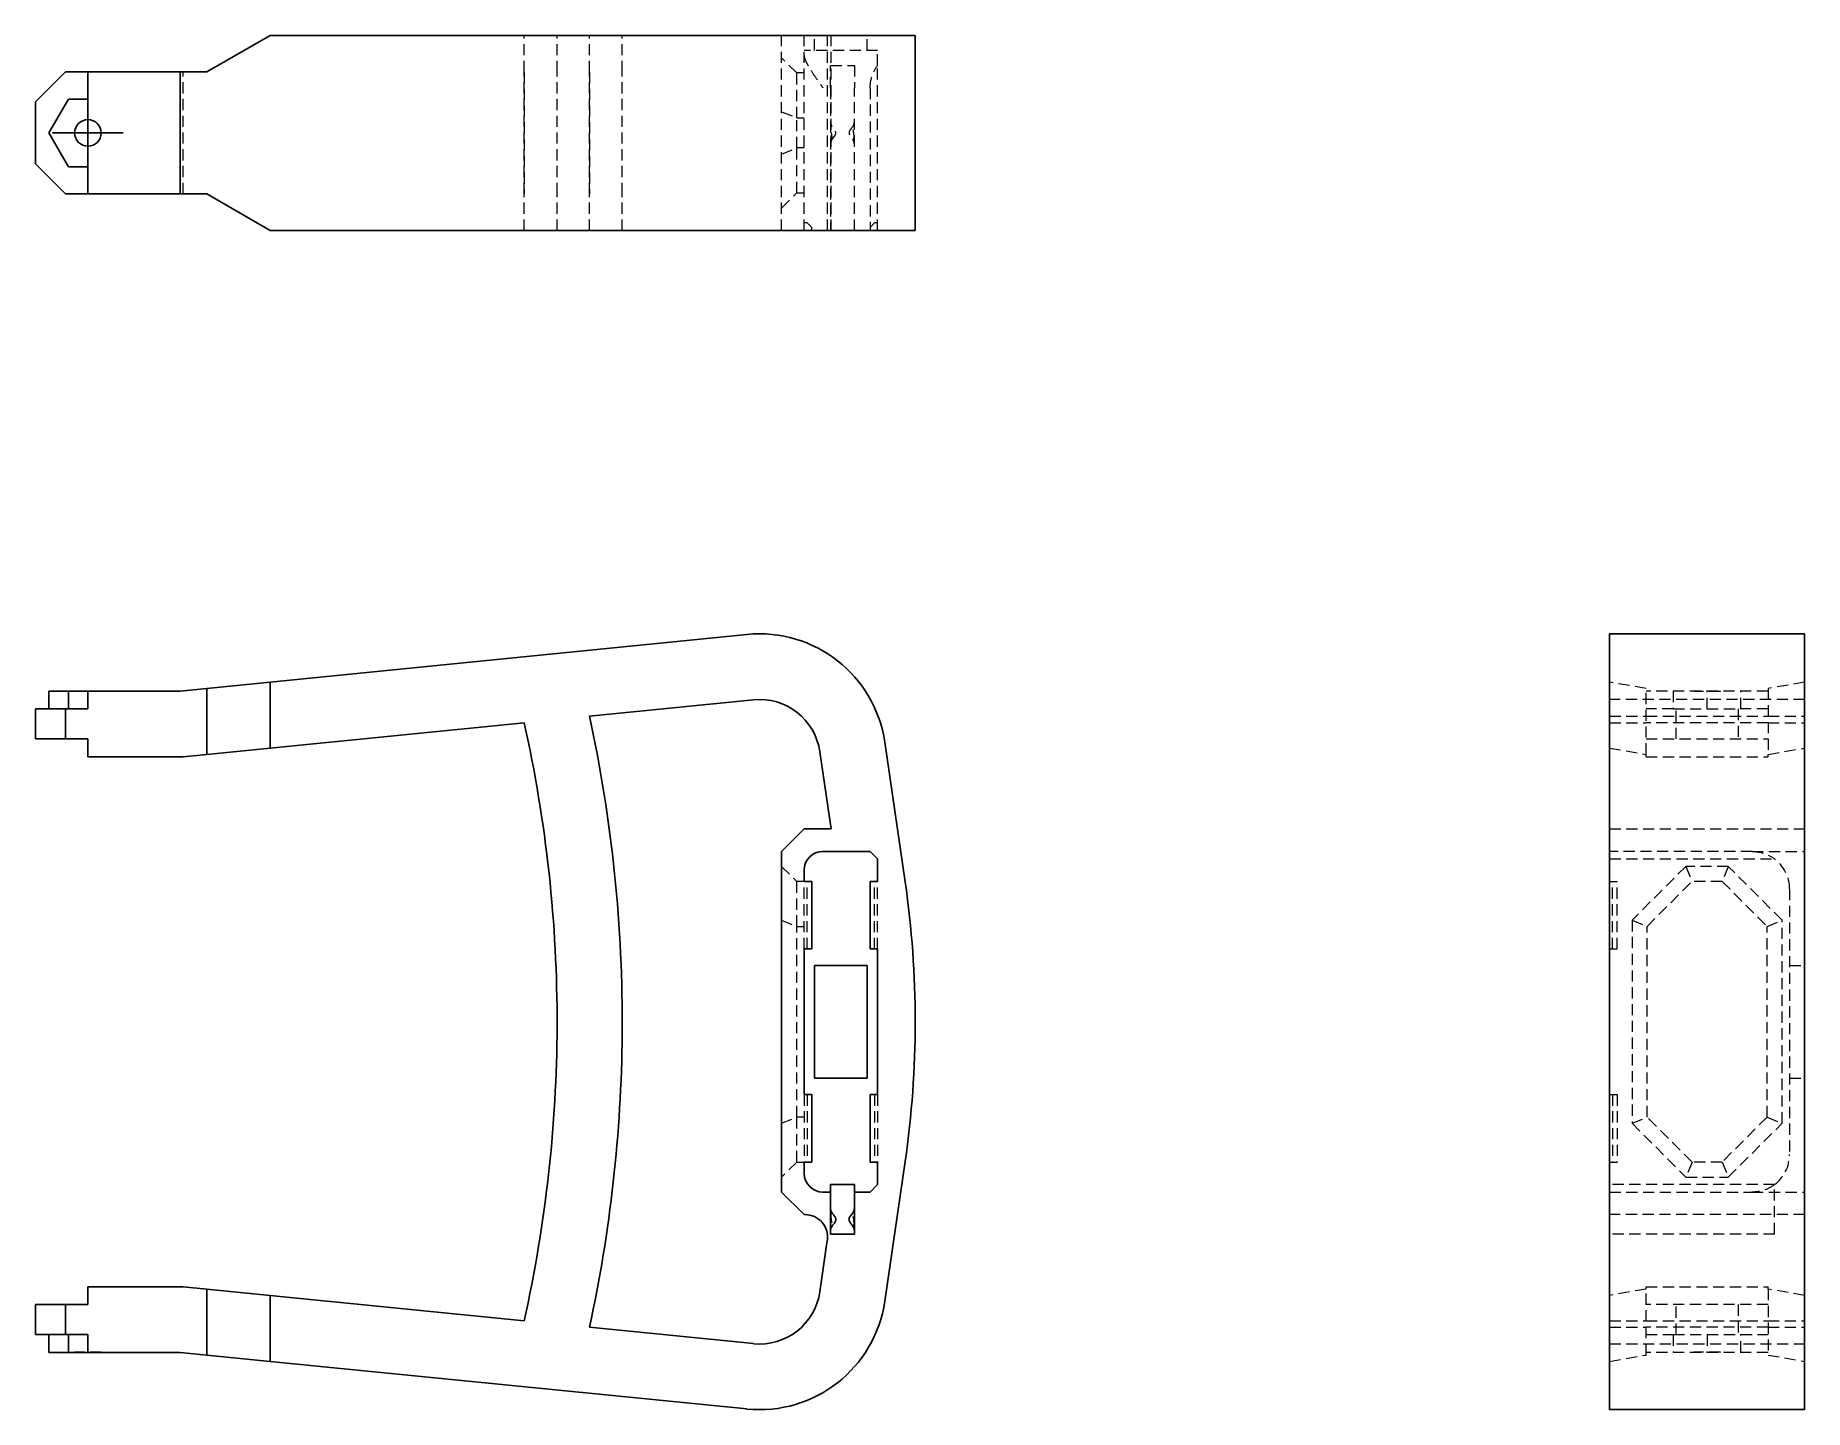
# Model space of a CAD drawing. Header units: millimetres. Extents: x 33 to 234, y 13 to 169.
import ezdxf

# ---------------------------------------------------------------- set-up
doc = ezdxf.new("R2010")
doc.units = ezdxf.units.MM
doc.linetypes.add('HIDDEN', pattern=[1.905, 1.27, -0.635])
doc.layers.add('10', color=7, linetype='Continuous')

# ---------------------------------------------------------------- blocks, each defined once
blk = doc.blocks.new('SW_CENTERMARKSYMBOL_0')
at = {"layer": '10', "color": 0}
for p, q in [((0, 2.5), (0, 4.01)), ((0, 0), (0, 2.5)), ((-2.5, 0), (-4.01, 0)), ((0, 0), (-2.5, 0)), ((0, 0), (0, -2.5)), ((0, 0), (2.5, 0)), ((2.5, 0), (4.01, 0)), ((0, -2.5), (0, -4.01))]:
    blk.add_line(p, q, dxfattribs=at)

msp = doc.modelspace()

# ---------------------------------------------------------------- linework, layer by layer
at = {"color": 7, "linetype": 'Continuous', "lineweight": 25}
for p, q in [((59.67, 169.09), (52.47, 164.93)), ((113.87, 169.09), (59.67, 169.09)), ((129.54, 169.09), (113.87, 169.09)), ((131.85, 169.09), (129.54, 169.09)), ((133, 169.09), (131.85, 169.09)), ((133, 146.91), (133, 169.09)), ((36.41, 164.93), (33, 161.52)), ((36.41, 164.93), (38.97, 164.93)), ((38.97, 161.84), (38.97, 164.93)), ((38.97, 164.93), (49.44, 164.93)), ((49.44, 164.93), (49.44, 151.07)), ((49.44, 164.93), (52.47, 164.93)), ((33, 161.52), (33, 154.48)), ((34.54, 158), (36.75, 161.84)), ((36.75, 161.84), (38.97, 161.84)), ((36.75, 154.16), (34.54, 158)), ((33, 154.48), (36.41, 151.07)), ((38.97, 154.16), (36.75, 154.16)), ((38.97, 151.07), (38.97, 154.16)), ((36.41, 151.07), (38.97, 151.07)), ((38.97, 151.07), (49.44, 151.07)), ((49.44, 151.07), (52.47, 151.07)), ((52.47, 151.07), (59.67, 146.91)), ((113.87, 146.91), (59.67, 146.91)), ((129.54, 146.91), (113.87, 146.91)), ((131.85, 146.91), (129.54, 146.91)), ((133, 146.91), (131.85, 146.91)), ((113.87, 101), (59.67, 95.59)), ((234.09, 101.08), (211.91, 101.08)), ((211.91, 88.76), (211.91, 101.08)), ((234.09, 88.76), (234.09, 101.08)), ((34.54, 92.55), (34.54, 94.57)), ((36.75, 94.57), (34.54, 94.57)), ((36.75, 92.55), (36.75, 94.57)), ((38.97, 94.57), (36.75, 94.57)), ((38.97, 94.57), (49.44, 94.57)), ((38.97, 92.55), (38.97, 94.57)), ((49.44, 94.57), (52.47, 94.87)), ((52.47, 94.87), (59.67, 95.59)), ((52.47, 87.38), (52.47, 94.87)), ((59.67, 95.59), (59.67, 88.1)), ((33, 89.14), (33, 92.55)), ((33, 92.55), (36.41, 92.55)), ((36.41, 92.55), (36.41, 89.14)), ((36.41, 92.55), (38.97, 92.55)), ((114.61, 93.58), (95.98, 91.72)), ((59.67, 88.1), (88.55, 90.98)), ((36.41, 89.14), (33, 89.14)), ((36.41, 89.14), (38.97, 89.14)), ((38.97, 87.11), (38.97, 89.14)), ((131.85, 72.89), (129.54, 88.76)), ((211.91, 72.89), (211.91, 88.76)), ((234.09, 72.89), (234.09, 88.76)), ((38.97, 87.11), (49.81, 87.11)), ((49.81, 87.11), (52.47, 87.38)), ((59.67, 88.1), (52.47, 87.38)), ((123.43, 78.92), (122.16, 87.68)), ((117.82, 76.36), (120.38, 78.92)), ((120.38, 78.92), (123.43, 78.92)), ((117.82, 37.64), (117.82, 76.36)), ((127.88, 76.36), (122.51, 76.36)), ((128.73, 75.5), (127.88, 76.36)), ((128.73, 72.95), (128.73, 75.5)), ((120.38, 74.23), (120.38, 72.95)), ((120.38, 72.95), (121.23, 72.95)), ((121.23, 65.27), (121.23, 72.95)), ((127.88, 65.27), (127.88, 72.95)), ((127.88, 72.95), (128.73, 72.95)), ((211.91, 41.11), (211.91, 72.89)), ((234.09, 41.11), (234.09, 72.89)), ((120.38, 65.27), (121.23, 65.27)), ((120.38, 65.27), (120.38, 48.73)), ((127.88, 65.27), (128.73, 65.27)), ((128.73, 48.73), (128.73, 65.27)), ((121.57, 50.6), (121.57, 63.4)), ((121.57, 63.4), (127.54, 63.4)), ((127.54, 63.4), (127.54, 50.6)), ((127.54, 50.6), (121.57, 50.6)), ((120.38, 48.73), (121.23, 48.73)), ((121.23, 48.73), (121.23, 41.05)), ((127.88, 48.73), (127.88, 41.05)), ((127.88, 48.73), (128.73, 48.73)), ((120.38, 41.05), (121.23, 41.05)), ((120.38, 41.05), (120.38, 39.77)), ((127.88, 41.05), (128.73, 41.05)), ((128.73, 38.5), (128.73, 41.05)), ((129.54, 25.24), (131.85, 41.11)), ((211.91, 25.24), (211.91, 41.11)), ((234.09, 25.24), (234.09, 41.11)), ((123.38, 38.5), (126.08, 38.5)), ((123.38, 37.64), (123.38, 38.5)), ((126.08, 38.5), (126.08, 37.64)), ((127.88, 37.64), (128.73, 38.5)), ((120.38, 35.08), (117.82, 37.64)), ((122.51, 37.64), (123.38, 37.64)), ((123.38, 37.64), (123.38, 32.87)), ((126.08, 37.64), (127.88, 37.64)), ((126.08, 32.87), (126.08, 37.64)), ((120.48, 35.08), (120.38, 35.08)), ((123.38, 32.87), (126.08, 32.87)), ((122.16, 26.32), (123.01, 32.16)), ((38.97, 26.89), (38.97, 24.86)), ((49.81, 26.89), (38.97, 26.89)), ((52.47, 26.62), (49.81, 26.89)), ((52.47, 19.13), (52.47, 26.62)), ((52.47, 26.62), (59.67, 25.9)), ((33, 21.45), (33, 24.86)), ((33, 24.86), (36.41, 24.86)), ((36.41, 24.86), (36.41, 21.45)), ((36.41, 24.86), (38.97, 24.86)), ((59.67, 25.9), (59.67, 18.41)), ((88.55, 23.02), (59.67, 25.9)), ((211.91, 12.92), (211.91, 25.24)), ((234.09, 12.92), (234.09, 25.24)), ((95.98, 22.28), (114.61, 20.42)), ((36.41, 21.45), (33, 21.45)), ((34.54, 21.45), (34.54, 19.43)), ((36.41, 21.45), (38.97, 21.45)), ((36.75, 21.45), (36.75, 19.43)), ((38.97, 21.45), (38.97, 19.43)), ((36.75, 19.43), (34.54, 19.43)), ((38.97, 19.43), (36.75, 19.43)), ((49.44, 19.43), (38.97, 19.43)), ((52.47, 19.13), (49.44, 19.43)), ((59.67, 18.41), (52.47, 19.13)), ((59.67, 18.41), (113.87, 13)), ((211.91, 12.92), (234.09, 12.92))]:
    msp.add_line(p, q, dxfattribs=at)
at = {"color": 7, "linetype": 'HIDDEN', "lineweight": 18}
for p, q in [((88.55, 164.93), (88.55, 169.09)), ((88.55, 164.93), (88.55, 169.09)), ((92.29, 164.93), (92.29, 169.09)), ((95.98, 164.93), (95.98, 169.09)), ((99.7, 164.93), (99.7, 169.09)), ((117.82, 146.91), (117.82, 169.09)), ((120.38, 146.91), (120.38, 169.09)), ((121.57, 167.38), (121.57, 169.09)), ((123.03, 146.91), (123.03, 169.09)), ((123.43, 146.91), (123.43, 169.09)), ((127.54, 167.38), (127.54, 169.09)), ((128.73, 167.38), (120.38, 167.38)), ((128.73, 165.67), (128.73, 167.38)), ((49.81, 151.07), (49.81, 164.93)), ((88.55, 164.93), (88.55, 151.07)), ((88.55, 151.07), (88.55, 164.93)), ((92.29, 151.07), (92.29, 164.93)), ((95.98, 164.93), (95.98, 151.07)), ((95.98, 151.07), (95.98, 164.93)), ((99.7, 151.07), (99.7, 164.93)), ((119.53, 164.82), (117.82, 166.53)), ((123.38, 163.12), (123.38, 165.67)), ((123.38, 165.67), (126.08, 165.67)), ((126.08, 165.67), (126.08, 163.12)), ((128.73, 146.91), (128.73, 165.67)), ((119.53, 159.71), (119.53, 164.82)), ((120.38, 164.82), (119.53, 164.82)), ((123.38, 163.12), (123.38, 146.91)), ((126.08, 146.91), (126.08, 163.12)), ((127.88, 163.12), (127.88, 146.91)), ((38.97, 154.16), (38.97, 161.84)), ((117.82, 160.41), (119.53, 159.71)), ((119.53, 159.71), (120.38, 159.71)), ((119.53, 156.29), (119.53, 159.71)), ((117.82, 155.59), (119.53, 156.29)), ((120.38, 156.29), (119.53, 156.29)), ((119.53, 151.18), (119.53, 156.29)), ((88.55, 146.91), (88.55, 151.07)), ((88.55, 146.91), (88.55, 151.07)), ((92.29, 146.91), (92.29, 151.07)), ((95.98, 146.91), (95.98, 151.07)), ((99.7, 146.91), (99.7, 151.07)), ((117.82, 149.47), (119.53, 151.18)), ((119.53, 151.18), (120.38, 151.18)), ((120.72, 147.77), (120.38, 147.77)), ((121.23, 147.26), (120.72, 147.77)), ((121.23, 146.91), (121.23, 147.26)), ((128.39, 147.77), (127.88, 147.26)), ((128.73, 147.77), (128.39, 147.77)), ((37.46, 94.57), (37.46, 94.54)), ((40.48, 94.54), (37.46, 94.54)), ((40.48, 94.54), (40.48, 94.57)), ((216.07, 94.87), (211.91, 95.59)), ((216.07, 87.38), (216.07, 94.87)), ((229.93, 94.57), (216.07, 94.57)), ((219.16, 94.57), (219.16, 92.55)), ((221.49, 94.57), (221.49, 94.54)), ((224.51, 94.54), (221.49, 94.54)), ((223, 92.55), (223, 94.57)), ((224.51, 94.54), (224.51, 94.57)), ((226.84, 92.55), (226.84, 94.57)), ((234.09, 95.59), (229.93, 94.87)), ((229.93, 94.87), (229.93, 87.38)), ((234.09, 93.61), (211.91, 93.61)), ((219.16, 92.55), (216.07, 92.55)), ((219.16, 92.55), (223, 92.55)), ((219.48, 89.14), (219.48, 92.55)), ((223, 92.55), (226.84, 92.55)), ((226.52, 92.55), (226.52, 89.14)), ((229.93, 92.55), (226.84, 92.55)), ((95.98, 91.72), (95.98, 91.72)), ((211.91, 90.98), (216.07, 90.98)), ((216.07, 91.72), (229.93, 91.72)), ((229.93, 90.98), (216.07, 90.98)), ((229.93, 90.98), (234.09, 90.98)), ((216.07, 89.14), (229.93, 89.14)), ((211.91, 88.1), (216.07, 87.38)), ((216.07, 87.11), (216.07, 87.38)), ((216.07, 87.11), (229.93, 87.11)), ((229.93, 87.38), (234.09, 88.1)), ((229.93, 87.11), (229.93, 87.38)), ((211.91, 78.92), (234.09, 78.92)), ((117.82, 74.65), (119.53, 72.95)), ((228.12, 76.36), (211.91, 76.36)), ((211.91, 75.5), (230.67, 75.5)), ((220.59, 74.65), (214.47, 68.54)), ((220.59, 74.65), (221.29, 72.95)), ((225.41, 74.65), (220.59, 74.65)), ((225.41, 74.65), (224.71, 72.95)), ((231.53, 68.54), (225.41, 74.65)), ((228.12, 76.36), (234.09, 76.36)), ((119.53, 67.83), (119.53, 72.95)), ((120.38, 72.95), (119.53, 72.95)), ((120.38, 65.27), (120.38, 72.95)), ((120.72, 65.27), (120.72, 72.95)), ((128.39, 65.27), (128.39, 72.95)), ((128.73, 65.27), (128.73, 72.95)), ((211.91, 72.95), (212.77, 72.95)), ((212.26, 65.27), (212.26, 72.95)), ((212.77, 65.27), (212.77, 72.95)), ((216.18, 67.83), (221.29, 72.95)), ((224.71, 72.95), (221.29, 72.95)), ((224.71, 72.95), (229.82, 67.83)), ((232.38, 72.09), (232.38, 41.91)), ((117.82, 68.54), (119.53, 67.83)), ((214.47, 68.54), (216.18, 67.83)), ((214.47, 68.54), (214.47, 45.46)), ((229.82, 67.83), (231.53, 68.54)), ((231.53, 45.46), (231.53, 68.54)), ((119.53, 67.83), (120.38, 67.83)), ((119.53, 46.17), (119.53, 67.83)), ((216.18, 46.17), (216.18, 67.83)), ((229.82, 46.17), (229.82, 67.83)), ((211.91, 65.27), (212.77, 65.27)), ((232.38, 63.4), (234.09, 63.4)), ((232.38, 50.6), (234.09, 50.6)), ((120.38, 48.73), (120.38, 41.05)), ((120.72, 48.73), (120.72, 41.05)), ((128.39, 48.73), (128.39, 41.05)), ((128.73, 48.73), (128.73, 41.05)), ((211.91, 48.73), (212.77, 48.73)), ((212.26, 48.73), (212.26, 41.05)), ((212.77, 48.73), (212.77, 41.05)), ((117.82, 45.46), (119.53, 46.17)), ((119.53, 41.05), (119.53, 46.17)), ((120.38, 46.17), (119.53, 46.17)), ((214.47, 45.46), (216.18, 46.17)), ((214.47, 45.46), (220.59, 39.35)), ((221.29, 41.05), (216.18, 46.17)), ((229.82, 46.17), (224.71, 41.05)), ((225.41, 39.35), (231.53, 45.46)), ((229.82, 46.17), (231.53, 45.46)), ((119.53, 41.05), (117.82, 39.35)), ((119.53, 41.05), (120.38, 41.05)), ((211.91, 41.05), (212.77, 41.05)), ((221.29, 41.05), (220.59, 39.35)), ((224.71, 41.05), (221.29, 41.05)), ((224.71, 41.05), (225.41, 39.35)), ((230.67, 38.5), (211.91, 38.5)), ((220.59, 39.35), (225.41, 39.35)), ((230.67, 32.87), (230.67, 38.5)), ((211.91, 37.64), (228.12, 37.64)), ((228.12, 37.64), (234.09, 37.64)), ((234.09, 35.08), (211.91, 35.08)), ((230.67, 32.87), (211.91, 32.87)), ((216.07, 26.62), (211.91, 25.9)), ((216.07, 26.62), (216.07, 26.89)), ((216.07, 26.89), (229.93, 26.89)), ((216.07, 19.13), (216.07, 26.62)), ((229.93, 26.62), (229.93, 26.89)), ((234.09, 25.9), (229.93, 26.62)), ((229.93, 26.62), (229.93, 19.13)), ((229.93, 24.86), (216.07, 24.86)), ((219.48, 21.45), (219.48, 24.86)), ((226.52, 24.86), (226.52, 21.45)), ((211.91, 23.02), (216.07, 23.02)), ((211.91, 22.28), (216.07, 22.28)), ((216.07, 23.02), (229.93, 23.02)), ((229.93, 22.28), (216.07, 22.28)), ((229.93, 23.02), (234.09, 23.02)), ((229.93, 22.28), (234.09, 22.28)), ((211.91, 20.39), (234.09, 20.39)), ((216.07, 21.45), (219.16, 21.45)), ((219.16, 21.45), (219.16, 19.43)), ((219.16, 21.45), (223, 21.45)), ((223, 21.45), (226.84, 21.45)), ((223, 21.45), (223, 19.43)), ((226.84, 21.45), (229.93, 21.45)), ((226.84, 19.43), (226.84, 21.45)), ((40.48, 19.46), (37.46, 19.46)), ((37.46, 19.46), (37.46, 19.43)), ((40.48, 19.43), (40.48, 19.46)), ((211.91, 18.41), (216.07, 19.13)), ((229.93, 19.43), (216.07, 19.43)), ((224.51, 19.46), (221.49, 19.46)), ((221.49, 19.46), (221.49, 19.43)), ((224.51, 19.43), (224.51, 19.46)), ((229.93, 19.13), (234.09, 18.41))]:
    msp.add_line(p, q, dxfattribs=at)
at = {"color": 7, "linetype": 'HIDDEN', "lineweight": 18, "flags": 128}
for points in [[(95.98, 164.93), (95.98, 167.26), (95.98, 169.09)], [(95.98, 146.91), (95.98, 149.24), (95.98, 151.07)], [(88.55, 90.98), (88.55, 90.98)], [(211.91, 91.72), (214.24, 91.72), (216.07, 91.72)], [(229.93, 91.72), (232.26, 91.72), (234.09, 91.72)], [(95.98, 22.28), (95.98, 22.28)]]:
    msp.add_lwpolyline(points, dxfattribs=at)
at = {"color": 7, "linetype": 'Continuous', "lineweight": 25}
msp.add_circle((38.97, 158), 1.51, dxfattribs=at)
for centre, radius, start, end in [((115.3, 86.69), 14.39, 8.2794, 95.7), ((115.3, 86.69), 6.93, 8.2794, 95.7), ((122.51, 74.23), 2.13, 90, 180), ((22.68, 57), 110.32, 351.7206, 8.2794), ((122.51, 39.77), 2.13, 180, 270), ((120.48, 32.53), 2.56, 351.7206, 90), ((115.3, 27.31), 6.93, 264.3, 351.7206), ((115.3, 27.31), 14.39, 264.3, 351.7206)]:
    msp.add_arc(centre, radius, start, end, dxfattribs=at)
at = {"color": 7, "linetype": 'HIDDEN', "lineweight": 18}
for centre, start, end in [((228.12, 72.09), 0, 53.1301), ((228.12, 41.91), 306.8699, 0)]:
    msp.add_arc(centre, 4.26, start, end, dxfattribs=at)
for points, knots in [([(120.38, 166.81), (120.38, 166.7), (120.4, 166.59), (120.48, 166.33), (120.54, 166.19), (120.68, 165.91), (120.76, 165.76), (120.93, 165.45), (121.03, 165.29), (121.34, 164.81), (121.56, 164.48), (121.91, 163.97), (122.03, 163.8), (122.27, 163.46), (122.39, 163.29), (122.51, 163.12)], [0, 0, 0, 0, 0.125, 0.125, 0.25, 0.25, 0.375, 0.375, 0.5, 0.5, 0.75, 0.75, 0.875, 0.875, 1, 1, 1, 1]), ([(127.88, 163.12), (127.88, 163.57), (127.95, 164.03), (128.24, 164.9), (128.46, 165.31), (128.73, 165.67)], [0, 0, 0, 0, 0.5, 0.5, 1, 1, 1, 1]), ([(123.38, 159.21), (123.38, 159.16), (123.39, 159.05), (123.43, 158.96), (123.45, 158.91)], [0, 0, 0, 0, 0.485436, 1, 1, 1, 1]), ([(123.45, 158.91), (123.46, 158.88), (123.46, 158.84), (123.44, 158.74), (123.43, 158.7)], [0, 0, 0, 0, 0.639324, 1, 1, 1, 1]), ([(123.45, 158.91), (123.46, 158.88), (123.46, 158.84), (123.44, 158.74), (123.43, 158.7)], [0, 0, 0, 0, 0.639626, 1, 1, 1, 1]), ([(123.45, 157.09), (123.52, 157.2), (123.65, 157.4), (123.84, 157.63), (123.94, 157.81), (123.97, 157.92), (123.98, 158), (123.97, 158.08), (123.95, 158.17), (123.86, 158.34), (123.67, 158.57), (123.53, 158.79), (123.45, 158.91)], [0, 0, 0, 0, 0.184577, 0.330818, 0.421916, 0.470155, 0.49684, 0.532314, 0.577966, 0.636309, 0.798124, 1, 1, 1, 1]), ([(126, 158.91), (125.93, 158.8), (125.81, 158.6), (125.61, 158.37), (125.51, 158.19), (125.48, 158.08), (125.48, 158), (125.48, 157.92), (125.51, 157.83), (125.59, 157.66), (125.79, 157.43), (125.93, 157.21), (126, 157.09)], [0, 0, 0, 0, 0.184587, 0.330848, 0.421926, 0.47016, 0.496842, 0.532316, 0.577963, 0.636296, 0.798102, 1, 1, 1, 1]), ([(126, 157.09), (126, 157.12), (125.99, 157.17), (126.03, 157.3), (126.04, 157.43), (126.05, 157.54), (126.05, 157.66), (126.04, 157.8), (126.03, 157.93), (126, 158.12), (125.94, 158.37), (125.88, 158.65), (125.96, 158.82), (126, 158.91)], [0, 0, 0, 0, 0.151593, 0.270324, 0.320147, 0.366004, 0.410514, 0.456328, 0.503475, 0.553693, 0.670831, 0.81648, 1, 1, 1, 1]), ([(126, 157.09), (126, 157.12), (125.99, 157.17), (126.03, 157.3), (126.04, 157.43), (126.05, 157.54), (126.05, 157.66), (126.04, 157.8), (126.03, 157.93), (126, 158.12), (125.94, 158.37), (125.88, 158.65), (125.96, 158.82), (126, 158.91)], [0, 0, 0, 0, 0.151582, 0.27031, 0.320133, 0.365992, 0.410505, 0.456322, 0.503472, 0.553693, 0.670832, 0.816483, 1, 1, 1, 1]), ([(126, 158.91), (126.02, 158.96), (126.07, 159.05), (126.07, 159.16), (126.08, 159.21)], [0, 0, 0, 0, 0.514793, 1, 1, 1, 1]), ([(123.45, 157.09), (123.43, 157.04), (123.39, 156.95), (123.38, 156.84), (123.38, 156.79)], [0, 0, 0, 0, 0.514789, 1, 1, 1, 1]), ([(123.43, 158.05), (123.44, 158.01), (123.46, 157.87), (123.52, 157.63), (123.57, 157.35), (123.5, 157.18), (123.45, 157.09)], [0, 0, 0, 0, 0.086998, 0.32662, 0.624576, 1, 1, 1, 1]), ([(123.43, 158.05), (123.44, 158.01), (123.46, 157.87), (123.52, 157.63), (123.57, 157.35), (123.5, 157.18), (123.45, 157.09)], [0, 0, 0, 0, 0.086797, 0.326474, 0.6245, 1, 1, 1, 1]), ([(126.08, 156.79), (126.07, 156.84), (126.07, 156.95), (126.03, 157.04), (126, 157.09)], [0, 0, 0, 0, 0.485429, 1, 1, 1, 1]), ([(228.12, 76.36), (228.57, 76.36), (229.03, 76.28), (229.9, 75.99), (230.31, 75.77), (230.67, 75.5)], [0, 0, 0, 0, 0.5, 0.5, 1, 1, 1, 1]), ([(230.67, 38.5), (230.31, 38.23), (229.9, 38.01), (229.03, 37.72), (228.57, 37.64), (228.12, 37.64)], [0, 0, 0, 0, 0.5, 0.5, 1, 1, 1, 1]), ([(123.38, 35.74), (123.38, 35.69), (123.39, 35.58), (123.43, 35.48), (123.45, 35.43)], [0, 0, 0, 0, 0.485215, 1, 1, 1, 1]), ([(123.45, 35.44), (123.46, 35.41), (123.46, 35.36), (123.43, 35.23), (123.41, 35.09), (123.41, 34.98), (123.41, 34.86), (123.42, 34.73), (123.43, 34.59), (123.46, 34.4), (123.52, 34.16), (123.57, 33.87), (123.49, 33.71), (123.45, 33.62)], [0, 0, 0, 0, 0.151503, 0.270229, 0.320081, 0.365962, 0.41047, 0.45624, 0.503359, 0.553572, 0.670788, 0.816488, 1, 1, 1, 1]), ([(123.46, 35.43), (123.46, 35.4), (123.47, 35.35), (123.43, 35.22), (123.42, 35.09), (123.41, 34.98), (123.41, 34.86), (123.42, 34.73), (123.43, 34.59), (123.46, 34.4), (123.52, 34.16), (123.58, 33.88), (123.5, 33.71), (123.46, 33.62)], [0, 0, 0, 0, 0.15177, 0.270539, 0.320332, 0.366161, 0.410676, 0.456547, 0.503731, 0.553945, 0.671078, 0.816663, 1, 1, 1, 1]), ([(126, 33.62), (126, 33.65), (125.99, 33.7), (126.03, 33.83), (126.04, 33.96), (126.05, 34.07), (126.05, 34.19), (126.04, 34.32), (126.03, 34.46), (126, 34.65), (125.94, 34.89), (125.88, 35.18), (125.96, 35.34), (126, 35.43)], [0, 0, 0, 0, 0.151758, 0.270521, 0.320314, 0.366144, 0.410661, 0.456534, 0.503718, 0.553932, 0.671066, 0.816654, 1, 1, 1, 1]), ([(126, 33.62), (126, 33.64), (125.99, 33.7), (126.03, 33.83), (126.04, 33.96), (126.05, 34.07), (126.05, 34.19), (126.04, 34.32), (126.03, 34.46), (126, 34.65), (125.94, 34.9), (125.89, 35.18), (125.96, 35.35), (126, 35.44)], [0, 0, 0, 0, 0.15149, 0.27021, 0.320061, 0.365943, 0.410453, 0.456225, 0.503344, 0.553556, 0.670774, 0.816479, 1, 1, 1, 1]), ([(126, 35.43), (126.02, 35.48), (126.07, 35.58), (126.07, 35.69), (126.08, 35.74)], [0, 0, 0, 0, 0.514781, 1, 1, 1, 1]), ([(123.45, 33.62), (123.43, 33.57), (123.39, 33.47), (123.38, 33.37), (123.38, 33.32)], [0, 0, 0, 0, 0.514768, 1, 1, 1, 1]), ([(126.08, 33.32), (126.07, 33.37), (126.07, 33.47), (126.02, 33.57), (126, 33.62)], [0, 0, 0, 0, 0.485236, 1, 1, 1, 1])]:
    msp.add_open_spline(points, degree=3, knots=knots, dxfattribs=at)
at = {"color": 7, "linetype": 'Continuous', "lineweight": 25}
for points, knots in [([(88.55, 90.98), (88.55, 90.98), (91.06, 79.74), (92.33, 68.12), (92.26, 45.23), (90.98, 33.94), (88.55, 23.02)], [0.0121539, 0.0121539, 0.0121539, 0.0121539, 0.012154, 0.506132, 0.506132, 0.987956, 0.987956, 0.987956, 0.987956]), ([(95.98, 91.72), (98.54, 79.93), (99.8, 67.77), (99.6, 44.37), (98.33, 33.16), (95.98, 22.28)], [0, 0, 0, 0, 0.519209, 0.519209, 1, 1, 1, 1]), ([(123.45, 33.62), (123.52, 33.73), (123.65, 33.93), (123.85, 34.15), (123.94, 34.33), (123.98, 34.47), (123.98, 34.58), (123.95, 34.7), (123.87, 34.87), (123.67, 35.1), (123.53, 35.31), (123.45, 35.43)], [0, 0, 0, 0, 0.184786, 0.331152, 0.421812, 0.470064, 0.532042, 0.577511, 0.635605, 0.797822, 1, 1, 1, 1]), ([(126, 35.43), (125.93, 35.32), (125.81, 35.13), (125.61, 34.9), (125.51, 34.72), (125.48, 34.58), (125.48, 34.47), (125.51, 34.36), (125.59, 34.18), (125.78, 33.96), (125.92, 33.74), (126, 33.62)], [0, 0, 0, 0, 0.184812, 0.331157, 0.421796, 0.470045, 0.532025, 0.577495, 0.635598, 0.797849, 1, 1, 1, 1])]:
    msp.add_open_spline(points, degree=3, knots=knots, dxfattribs=at)

# ---------------------------------------------------------------- block references
at = {"layer": '10'}
msp.add_blockref('SW_CENTERMARKSYMBOL_0', (38.97, 158), dxfattribs=at)

doc.saveas('drawing.dxf')
